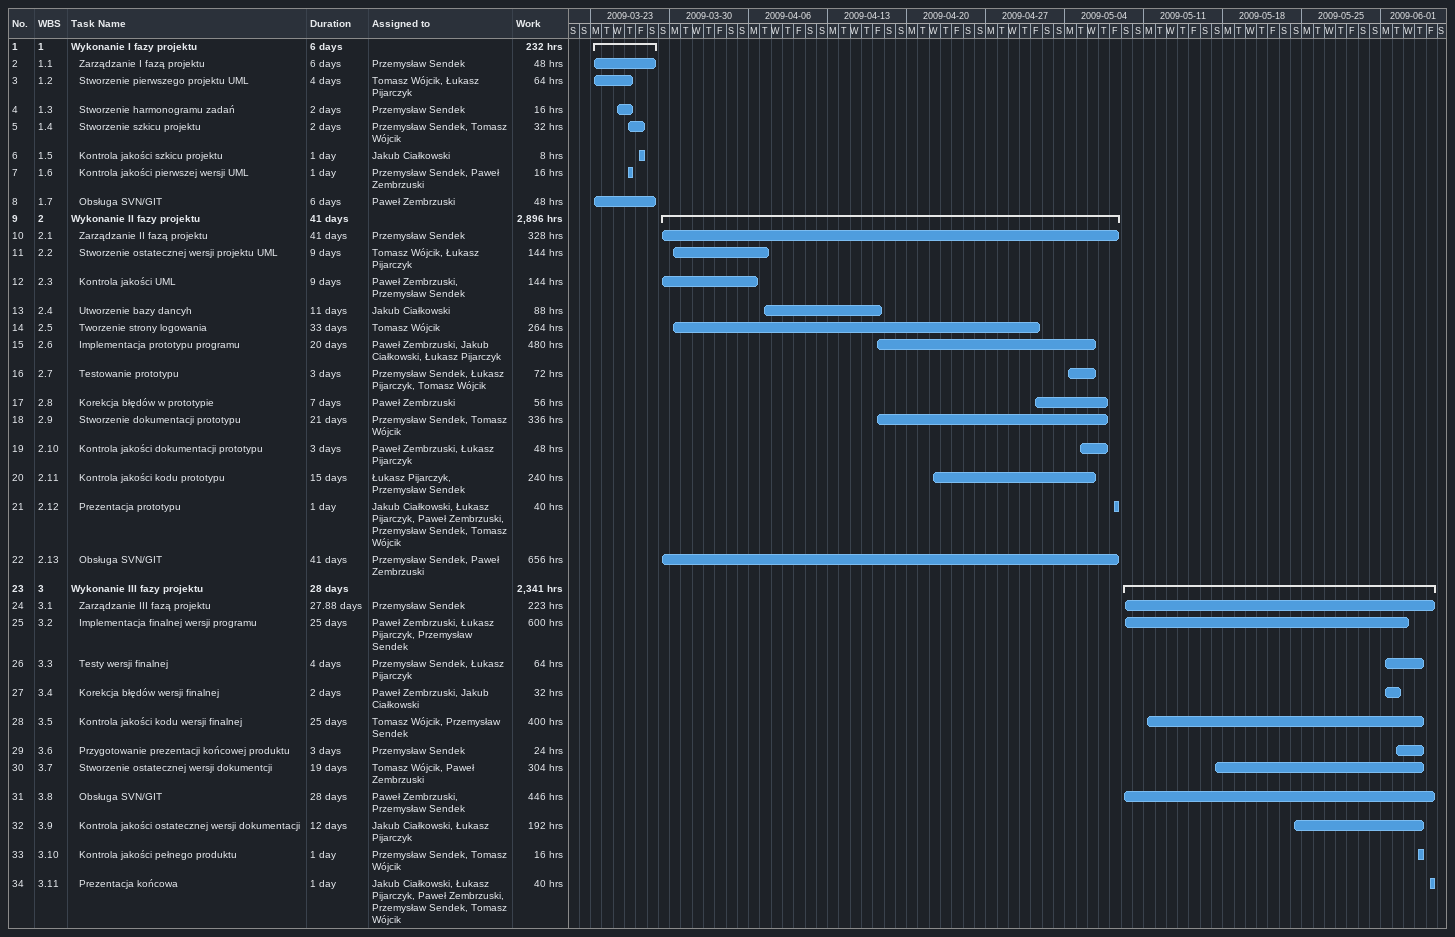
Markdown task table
| ID | WBS | Task | Duration | Start | Finish | Resources | Work (h) |
|---|---|---|---|---|---|---|---|
| 1 | 1 | **Wykonanie I fazy projektu** | 6d | 2009-03-23 | 2009-03-28 |  | 232 |
| 2 | 1.1 | Zarządzanie I fazą projektu | 6d | 2009-03-23 | 2009-03-28 | Przemysław Sendek | 48 |
| 3 | 1.2 | Stworzenie pierwszego projektu UML | 4d | 2009-03-23 | 2009-03-26 | Tomasz Wójcik, Łukasz Pijarczyk | 64 |
| 4 | 1.3 | Stworzenie harmonogramu zadań | 2d | 2009-03-25 | 2009-03-26 | Przemysław Sendek | 16 |
| 5 | 1.4 | Stworzenie szkicu projektu | 2d | 2009-03-26 | 2009-03-27 | Przemysław Sendek, Tomasz Wójcik | 32 |
| 6 | 1.5 | Kontrola jakości szkicu projektu | 1d | 2009-03-27 | 2009-03-27 | Jakub Ciałkowski | 8 |
| 7 | 1.6 | Kontrola jakości pierwszej wersji UML | 1d | 2009-03-26 | 2009-03-26 | Przemysław Sendek, Paweł Zembrzuski | 16 |
| 8 | 1.7 | Obsługa SVN/GIT | 6d | 2009-03-23 | 2009-03-28 | Paweł Zembrzuski | 48 |
| 9 | 2 | **Wykonanie II fazy projektu** | 41d | 2009-03-29 | 2009-05-08 |  | 2896 |
| 10 | 2.1 | Zarządzanie II fazą projektu | 41d | 2009-03-29 | 2009-05-08 | Przemysław Sendek | 328 |
| 11 | 2.2 | Stworzenie ostatecznej wersji projektu UML | 9d | 2009-03-30 | 2009-04-07 | Tomasz Wójcik, Łukasz Pijarczyk | 144 |
| 12 | 2.3 | Kontrola jakości UML | 9d | 2009-03-29 | 2009-04-06 | Paweł Zembrzuski, Przemysław Sendek | 144 |
| 13 | 2.4 | Utworzenie bazy dancyh | 11d | 2009-04-07 | 2009-04-17 | Jakub Ciałkowski | 88 |
| 14 | 2.5 | Tworzenie strony logowania | 33d | 2009-03-30 | 2009-05-01 | Tomasz Wójcik | 264 |
| 15 | 2.6 | Implementacja prototypu programu | 20d | 2009-04-17 | 2009-05-06 | Paweł Zembrzuski, Jakub Ciałkowski, Łukasz Pijarczyk | 480 |
| 16 | 2.7 | Testowanie prototypu | 3d | 2009-05-04 | 2009-05-06 | Przemysław Sendek, Łukasz Pijarczyk, Tomasz Wójcik | 72 |
| 17 | 2.8 | Korekcja błędów w prototypie | 7d | 2009-05-01 | 2009-05-07 | Paweł Zembrzuski | 56 |
| 18 | 2.9 | Stworzenie dokumentacji prototypu | 21d | 2009-04-17 | 2009-05-07 | Przemysław Sendek, Tomasz Wójcik | 336 |
| 19 | 2.10 | Kontrola jakości dokumentacji prototypu | 3d | 2009-05-05 | 2009-05-07 | Paweł Zembrzuski, Łukasz Pijarczyk | 48 |
| 20 | 2.11 | Kontrola jakości kodu prototypu | 15d | 2009-04-22 | 2009-05-06 | Łukasz Pijarczyk, Przemysław Sendek | 240 |
| 21 | 2.12 | Prezentacja prototypu | 1d | 2009-05-08 | 2009-05-08 | Jakub Ciałkowski, Łukasz Pijarczyk, Paweł Zembrzuski, Przemysław Sendek, Tomasz Wójcik | 40 |
| 22 | 2.13 | Obsługa SVN/GIT | 41d | 2009-03-29 | 2009-05-08 | Przemysław Sendek, Paweł Zembrzuski | 656 |
| 23 | 3 | **Wykonanie III fazy projektu** | 28d | 2009-05-09 | 2009-06-05 |  | 2341 |
| 24 | 3.1 | Zarządzanie III fazą projektu | 27.88d | 2009-05-09 | 2009-06-05 | Przemysław Sendek | 223 |
| 25 | 3.2 | Implementacja finalnej wersji programu | 25d | 2009-05-09 | 2009-06-03 | Paweł Zembrzuski, Łukasz Pijarczyk, Przemysław Sendek | 600 |
| 26 | 3.3 | Testy wersji finalnej | 4d | 2009-06-01 | 2009-06-04 | Przemysław Sendek, Łukasz Pijarczyk | 64 |
| 27 | 3.4 | Korekcja błędów wersji finalnej | 2d | 2009-06-01 | 2009-06-02 | Paweł Zembrzuski, Jakub Ciałkowski | 32 |
| 28 | 3.5 | Kontrola jakości kodu wersji finalnej | 25d | 2009-05-11 | 2009-06-04 | Tomasz Wójcik, Przemysław Sendek | 400 |
| 29 | 3.6 | Przygotowanie prezentacji końcowej produktu | 3d | 2009-06-02 | 2009-06-04 | Przemysław Sendek | 24 |
| 30 | 3.7 | Stworzenie ostatecznej wersji dokumentcji | 19d | 2009-05-17 | 2009-06-04 | Tomasz Wójcik, Paweł Zembrzuski | 304 |
| 31 | 3.8 | Obsługa SVN/GIT | 28d | 2009-05-09 | 2009-06-05 | Paweł Zembrzuski, Przemysław Sendek | 446 |
| 32 | 3.9 | Kontrola jakości ostatecznej wersji dokumentacji | 12d | 2009-05-24 | 2009-06-04 | Jakub Ciałkowski, Łukasz Pijarczyk | 192 |
| 33 | 3.10 | Kontrola jakości pełnego produktu | 1d | 2009-06-04 | 2009-06-04 | Przemysław Sendek, Tomasz Wójcik | 16 |
| 34 | 3.11 | Prezentacja końcowa | 1d | 2009-06-05 | 2009-06-05 | Jakub Ciałkowski, Łukasz Pijarczyk, Paweł Zembrzuski, Przemysław Sendek, Tomasz Wójcik | 40 |
